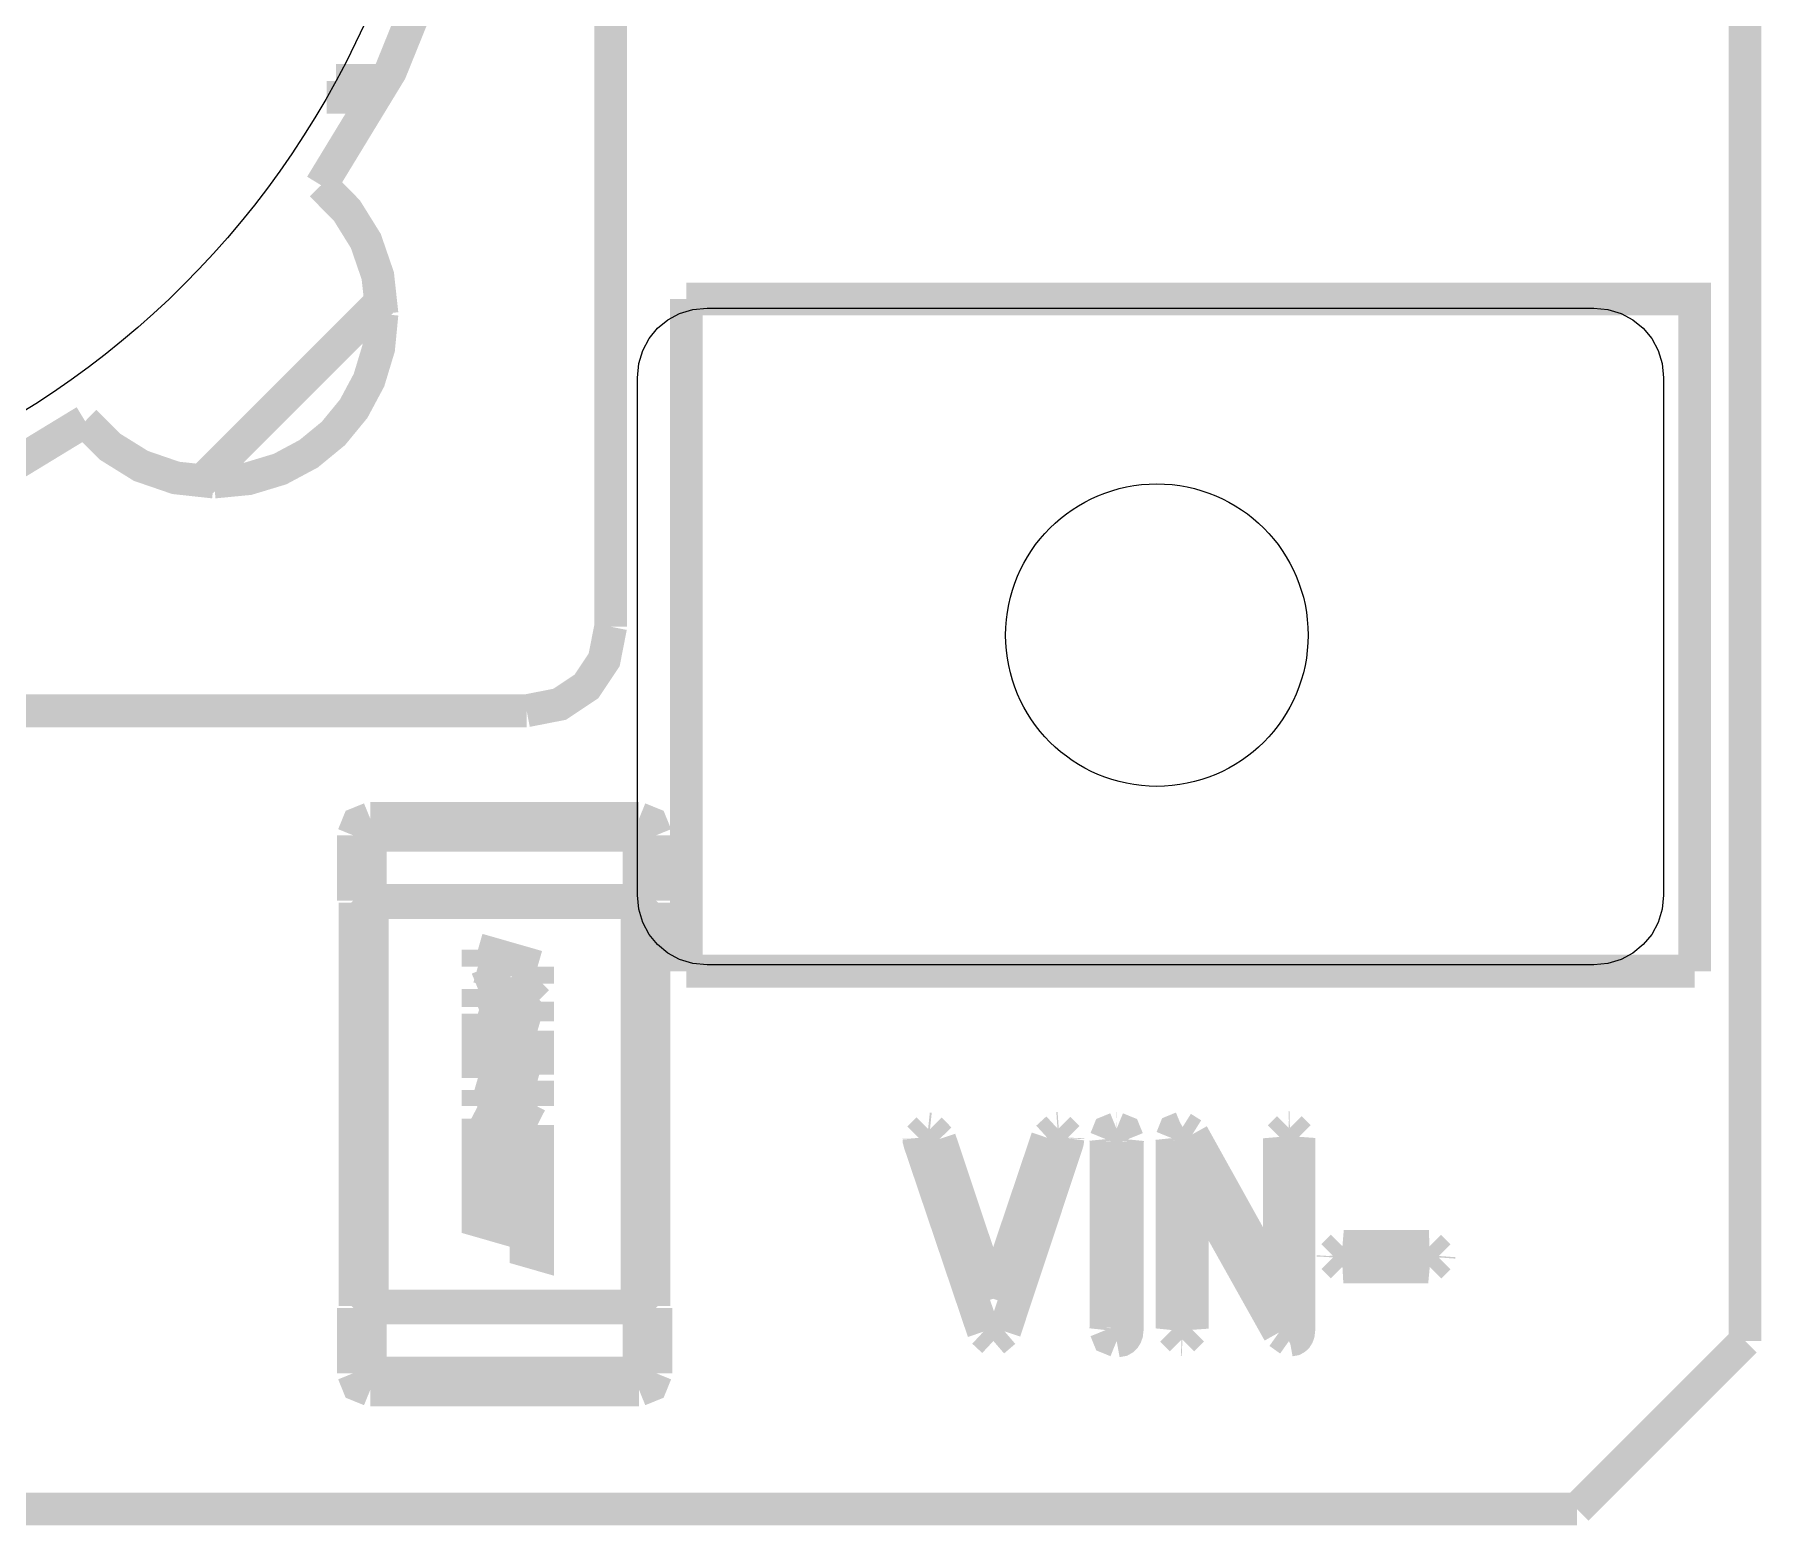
# Model space of a CAD drawing. Header units: millimetres. Extents: x 123.5 to 144.3, y 105.4 to 121.6.
# Drawn here: x 131.873 to 132.706, y 110.755 to 111.475 of the extents above; entities that cross this region are included whole.
import ezdxf

# ---------------------------------------------------------------- set-up
doc = ezdxf.new("R2010")
doc.units = ezdxf.units.MM
doc.layers.add('DESC', color=250, linetype='Continuous')

# ---------------------------------------------------------------- blocks, each defined once
blk = doc.blocks.new('CCRPBoard')
at = {"const_width": 0.008}
for points in [[(131.8252117818693, 113.0861316509165), (131.8252117818693, 112.6152656509165)], [(131.8252117818693, 113.0861316509165), (131.8252117818693, 112.6152656509165)], [(131.8252117818693, 113.0861316509165), (131.8252117818693, 112.6152656509165)], [(132.1015887818693, 112.4412506509165), (132.1015887818693, 113.0718016509165)], [(132.1015887818693, 112.4412506509165), (132.1015887818693, 113.0718016509165)], [(132.1015887818693, 112.4412506509165), (132.1015887818693, 113.0718016509165)], [(131.7945027818693, 112.8506986509165), (131.7918327818693, 112.8150446509165), (131.7840637818693, 112.7814886509165), (131.7715567818693, 112.7505686509165), (131.7546737818693, 112.7228226509165)], [(131.7945027818693, 112.8506986509165), (131.7918327818693, 112.8150446509165), (131.7840637818693, 112.7814886509165), (131.7715567818693, 112.7505686509165), (131.7546737818693, 112.7228226509165)], [(131.7945027818693, 112.8506986509165), (131.7918327818693, 112.8150446509165), (131.7840637818693, 112.7814886509165), (131.7715567818693, 112.7505686509165), (131.7546737818693, 112.7228226509165)], [(131.7698937818693, 112.7483366509165), (131.7583297818693, 112.7483366509165)], [(131.7698937818693, 112.7483366509165), (131.7583297818693, 112.7483366509165)], [(131.7698937818693, 112.7483366509165), (131.7583297818693, 112.7483366509165)], [(131.7677517818693, 112.7442426509165), (131.7560547818693, 112.7442426509165)], [(131.7677517818693, 112.7442426509165), (131.7560547818693, 112.7442426509165)], [(131.7677517818693, 112.7442426509165), (131.7560547818693, 112.7442426509165)], [(131.7694887818693, 112.6914606509165), (131.7684747818693, 112.7007616509165), (131.7655567818693, 112.7092476509165), (131.7609207818693, 112.7167056509165), (131.7547527818693, 112.7229176509165)], [(131.7694887818693, 112.6914606509165), (131.7684747818693, 112.7007616509165), (131.7655567818693, 112.7092476509165), (131.7609207818693, 112.7167056509165), (131.7547527818693, 112.7229176509165)], [(131.7694887818693, 112.6914606509165), (131.7684747818693, 112.7007616509165), (131.7655567818693, 112.7092476509165), (131.7609207818693, 112.7167056509165), (131.7547527818693, 112.7229176509165)], [(131.7693727818693, 112.6945456509165), (131.7254597818693, 112.6506326509165)], [(131.7693727818693, 112.6945456509165), (131.7254597818693, 112.6506326509165)], [(131.7693727818693, 112.6945456509165), (131.7254597818693, 112.6506326509165)], [(131.8436367818693, 112.6951086509165), (131.8436367818693, 112.5313286509165)], [(131.8436367818693, 112.6951086509165), (132.0893057818693, 112.6951086509165), (132.0893057818693, 112.5313286509165)], [(131.8436367818693, 112.6951086509165), (131.8436367818693, 112.5313286509165)], [(131.8436367818693, 112.6951086509165), (132.0893057818693, 112.6951086509165), (132.0893057818693, 112.5313286509165)], [(131.8436367818693, 112.6951086509165), (131.8436367818693, 112.5313286509165)], [(131.8436367818693, 112.6951086509165), (132.0893057818693, 112.6951086509165), (132.0893057818693, 112.5313286509165)], [(131.7694887818693, 112.6914606509165), (131.7686747818693, 112.6830886509165), (131.7663297818692, 112.6753466509165), (131.7626057818692, 112.6683846509165), (131.7576527818692, 112.6623516509165), (131.7516207818693, 112.6573986509165), (131.7446577818693, 112.6536746509165), (131.7369157818692, 112.6513306509165), (131.7285437818693, 112.6505156509165)], [(131.7694887818693, 112.6914606509165), (131.7686747818693, 112.6830886509165), (131.7663297818692, 112.6753466509165), (131.7626057818692, 112.6683846509165), (131.7576527818692, 112.6623516509165), (131.7516207818693, 112.6573986509165), (131.7446577818693, 112.6536746509165), (131.7369157818692, 112.6513306509165), (131.7285437818693, 112.6505156509165)], [(131.7694887818693, 112.6914606509165), (131.7686747818693, 112.6830886509165), (131.7663297818692, 112.6753466509165), (131.7626057818692, 112.6683846509165), (131.7576527818692, 112.6623516509165), (131.7516207818693, 112.6573986509165), (131.7446577818693, 112.6536746509165), (131.7369157818692, 112.6513306509165), (131.7285437818693, 112.6505156509165)], [(131.6971827818693, 112.6653316509165), (131.6694367818693, 112.6484486509165), (131.6385167818692, 112.6359416509165), (131.6049597818692, 112.6281726509165), (131.5693057818692, 112.6255026509165)], [(131.6971827818693, 112.6653316509165), (131.6694367818693, 112.6484486509165), (131.6385167818692, 112.6359416509165), (131.6049597818692, 112.6281726509165), (131.5693057818692, 112.6255026509165)], [(131.6971827818693, 112.6653316509165), (131.6694367818693, 112.6484486509165), (131.6385167818692, 112.6359416509165), (131.6049597818692, 112.6281726509165), (131.5693057818692, 112.6255026509165)], [(131.6970867818692, 112.6652516509165), (131.7032987818693, 112.6590836509165), (131.7107567818693, 112.6544476509165), (131.7192437818693, 112.6515306509165), (131.7285437818693, 112.6505156509165)], [(131.6970867818692, 112.6652516509165), (131.7032987818693, 112.6590836509165), (131.7107567818693, 112.6544476509165), (131.7192437818693, 112.6515306509165), (131.7285437818693, 112.6505156509165)], [(131.6970867818692, 112.6652516509165), (131.7032987818693, 112.6590836509165), (131.7107567818693, 112.6544476509165), (131.7192437818693, 112.6515306509165), (131.7285437818693, 112.6505156509165)], [(131.8252117818693, 112.6152656509165), (131.8236317818693, 112.6072086509165), (131.8192937818692, 112.6007116509165), (131.8127957818693, 112.5963726509165), (131.8047387818692, 112.5947936509165)], [(131.8252117818693, 112.6152656509165), (131.8236317818693, 112.6072086509165), (131.8192937818692, 112.6007116509165), (131.8127957818693, 112.5963726509165), (131.8047387818692, 112.5947936509165)], [(131.8252117818693, 112.6152656509165), (131.8236317818693, 112.6072086509165), (131.8192937818692, 112.6007116509165), (131.8127957818693, 112.5963726509165), (131.8047387818692, 112.5947936509165)], [(131.8047387818692, 112.5947936509165), (131.3338727818692, 112.5947936509165)], [(131.8047387818692, 112.5947936509165), (131.3338727818692, 112.5947936509165)], [(131.8047387818692, 112.5947936509165), (131.3338727818692, 112.5947936509165)], [(131.7625307818693, 112.5644316509165), (131.7637137818693, 112.5673436509165), (131.7666247818693, 112.5685266509165)], [(131.7625307818693, 112.5644316509165), (131.7637137818693, 112.5673436509165), (131.7666247818693, 112.5685266509165)], [(131.7625307818693, 112.5644316509165), (131.7637137818693, 112.5673436509165), (131.7666247818693, 112.5685266509165)], [(131.8321367818693, 112.5685266509165), (131.7666247818693, 112.5685266509165)], [(131.7666247818693, 112.5685266509165), (131.7666247818693, 112.5644316509165)], [(131.8321367818693, 112.5685266509165), (131.7666247818693, 112.5685266509165)], [(131.7666247818693, 112.5685266509165), (131.7666247818693, 112.5644316509165)], [(131.8321367818693, 112.5685266509165), (131.7666247818693, 112.5685266509165)], [(131.7666247818693, 112.5685266509165), (131.7666247818693, 112.5644316509165)], [(131.8362317818693, 112.5644316509165), (131.8350477818693, 112.5673436509165), (131.8321367818693, 112.5685266509165)], [(131.8321367818693, 112.5644316509165), (131.8321367818693, 112.5685266509165)], [(131.8362317818693, 112.5644316509165), (131.8350477818693, 112.5673436509165), (131.8321367818693, 112.5685266509165)], [(131.8321367818693, 112.5644316509165), (131.8321367818693, 112.5685266509165)], [(131.8362317818693, 112.5644316509165), (131.8350477818693, 112.5673436509165), (131.8321367818693, 112.5685266509165)], [(131.8321367818693, 112.5644316509165), (131.8321367818693, 112.5685266509165)], [(131.7625307818693, 112.5644316509165), (131.7625307818693, 112.5485456509165)], [(131.7666247818693, 112.5644316509165), (131.7625307818693, 112.5644316509165)], [(131.7625307818693, 112.5644316509165), (131.7625307818693, 112.5485456509165)], [(131.7666247818693, 112.5644316509165), (131.7625307818693, 112.5644316509165)], [(131.7625307818693, 112.5644316509165), (131.7625307818693, 112.5485456509165)], [(131.7666247818693, 112.5644316509165), (131.7625307818693, 112.5644316509165)], [(131.7666247818693, 112.5485456509165), (131.7666247818693, 112.5644316509165), (131.8321367818693, 112.5644316509165)], [(131.7666247818693, 112.5485456509165), (131.7666247818693, 112.5644316509165), (131.8321367818693, 112.5644316509165)], [(131.7666247818693, 112.5485456509165), (131.7666247818693, 112.5644316509165), (131.8321367818693, 112.5644316509165)], [(131.8321367818693, 112.5644316509165), (131.8321367818693, 112.5485456509165)], [(131.8362317818693, 112.5644316509165), (131.8321367818693, 112.5644316509165)], [(131.8321367818693, 112.5644316509165), (131.8321367818693, 112.5485456509165)], [(131.8362317818693, 112.5644316509165), (131.8321367818693, 112.5644316509165)], [(131.8321367818693, 112.5644316509165), (131.8321367818693, 112.5485456509165)], [(131.8362317818693, 112.5644316509165), (131.8321367818693, 112.5644316509165)], [(131.8362317818693, 112.5485456509165), (131.8362317818693, 112.5644316509165)], [(131.8362317818693, 112.5485456509165), (131.8362317818693, 112.5644316509165)], [(131.8362317818693, 112.5485456509165), (131.8362317818693, 112.5644316509165)], [(131.7625307818693, 112.5485456509165), (131.7630057818693, 112.5480546509165)], [(131.7666247818693, 112.5485456509165), (131.7625307818693, 112.5485456509165)], [(131.7625307818693, 112.5485456509165), (131.7630057818693, 112.5480546509165)], [(131.7666247818693, 112.5485456509165), (131.7625307818693, 112.5485456509165)], [(131.7625307818693, 112.5485456509165), (131.7630057818693, 112.5480546509165)], [(131.7666247818693, 112.5485456509165), (131.7625307818693, 112.5485456509165)], [(131.7627177818692, 112.5480536509165), (131.7647827818693, 112.5480566509165)], [(131.7627177818692, 112.5480536509165), (131.7647827818693, 112.5480566509165)], [(131.7627177818692, 112.5480536509165), (131.7647827818693, 112.5480566509165)], [(131.7629807818693, 112.5480556509165), (131.7629807818693, 112.4497846509165)], [(131.7629807818693, 112.5480556509165), (131.7629807818693, 112.4497846509165)], [(131.7629807818693, 112.5480556509165), (131.7629807818693, 112.4497846509165)], [(131.7668467818692, 112.5480536509165), (131.7647827818693, 112.5480566509165)], [(131.7668467818692, 112.5480536509165), (131.7647827818693, 112.5480566509165)], [(131.7668467818692, 112.5480536509165), (131.7647827818693, 112.5480566509165)], [(131.7666247818693, 112.5485456509165), (131.7666247818693, 112.5480546509165)], [(131.8321367818693, 112.5485456509165), (131.7666247818693, 112.5485456509165)], [(131.7666247818693, 112.5485456509165), (131.7666247818693, 112.5480546509165)], [(131.8321367818693, 112.5485456509165), (131.7666247818693, 112.5485456509165)], [(131.7666247818693, 112.5485456509165), (131.7666247818693, 112.5480546509165)], [(131.8321367818693, 112.5485456509165), (131.7666247818693, 112.5485456509165)], [(131.7666247818693, 112.5480546509165), (131.7670757818693, 112.5480556509165)], [(131.7666247818693, 112.5480546509165), (131.7670757818693, 112.5480556509165)], [(131.7666247818693, 112.5480546509165), (131.7670757818693, 112.5480556509165)], [(131.7670757818693, 112.5480556509165), (131.7671167818692, 112.5480556509165)], [(131.7670757818693, 112.5480556509165), (131.7671167818692, 112.5480556509165)], [(131.7670757818693, 112.5480556509165), (131.7671167818692, 112.5480556509165)], [(131.8316457818692, 112.5480556509165), (131.7671167818692, 112.5480556509165)], [(131.7671167818692, 112.4497846509165), (131.7671167818692, 112.5480556509165)], [(131.8316457818692, 112.5480556509165), (131.7671167818692, 112.5480556509165)], [(131.7671167818692, 112.4497846509165), (131.7671167818692, 112.5480556509165)], [(131.8316457818692, 112.5480556509165), (131.7671167818692, 112.5480556509165)], [(131.7671167818692, 112.4497846509165), (131.7671167818692, 112.5480556509165)], [(131.8316457818692, 112.5480556509165), (131.8316867818693, 112.5480556509165)], [(131.8316457818692, 112.5480556509165), (131.8316457818692, 112.4497846509165)], [(131.8316457818692, 112.5480556509165), (131.8316867818693, 112.5480556509165)], [(131.8316457818692, 112.5480556509165), (131.8316457818692, 112.4497846509165)], [(131.8316457818692, 112.5480556509165), (131.8316867818693, 112.5480556509165)], [(131.8316457818692, 112.5480556509165), (131.8316457818692, 112.4497846509165)], [(131.8316867818693, 112.5480556509165), (131.8321367818693, 112.5480546509165)], [(131.8316867818693, 112.5480556509165), (131.8321367818693, 112.5480546509165)], [(131.8316867818693, 112.5480556509165), (131.8321367818693, 112.5480546509165)], [(131.8321367818693, 112.5485456509165), (131.8321367818693, 112.5480546509165)], [(131.8362317818693, 112.5485456509165), (131.8321367818693, 112.5485456509165)], [(131.8321367818693, 112.5485456509165), (131.8321367818693, 112.5480546509165)], [(131.8362317818693, 112.5485456509165), (131.8321367818693, 112.5485456509165)], [(131.8321367818693, 112.5485456509165), (131.8321367818693, 112.5480546509165)], [(131.8362317818693, 112.5485456509165), (131.8321367818693, 112.5485456509165)], [(131.8322137818693, 112.5480546509165), (131.8339787818693, 112.5480636509165)], [(131.8322137818693, 112.5480546509165), (131.8339787818693, 112.5480636509165)], [(131.8322137818693, 112.5480546509165), (131.8339787818693, 112.5480636509165)], [(131.8357447818693, 112.5480546509165), (131.8339787818693, 112.5480636509165)], [(131.8357447818693, 112.5480546509165), (131.8339787818693, 112.5480636509165)], [(131.8357447818693, 112.5480546509165), (131.8339787818693, 112.5480636509165)], [(131.8362317818693, 112.5485456509165), (131.8357557818693, 112.5480546509165)], [(131.8362317818693, 112.5485456509165), (131.8357557818693, 112.5480546509165)], [(131.8362317818693, 112.5485456509165), (131.8357557818693, 112.5480546509165)], [(131.8357807818693, 112.5480556509165), (131.8357807818693, 112.4497846509165)], [(131.8357807818693, 112.5480556509165), (131.8357807818693, 112.4497846509165)], [(131.8357807818693, 112.5480556509165), (131.8357807818693, 112.4497846509165)], [(131.7928707818693, 112.5365896509165), (131.8073867818692, 112.5324176509165)], [(131.7928707818693, 112.5324576509165), (131.7928707818693, 112.5365896509165)], [(131.7928707818693, 112.5365896509165), (131.8073867818692, 112.5324176509165)], [(131.7928707818693, 112.5324576509165), (131.7928707818693, 112.5365896509165)], [(131.7928707818693, 112.5365896509165), (131.8073867818692, 112.5324176509165)], [(131.7928707818693, 112.5324576509165), (131.7928707818693, 112.5365896509165)], [(131.8007527818692, 112.5301986509165), (131.7928707818693, 112.5324576509165)], [(131.8007527818692, 112.5301986509165), (131.7928707818693, 112.5324576509165)], [(131.8007527818692, 112.5301986509165), (131.7928707818693, 112.5324576509165)], [(131.7928707818693, 112.5270356509165), (131.8007527818692, 112.5301986509165)], [(131.7928707818693, 112.5270356509165), (131.8007527818692, 112.5301986509165)], [(131.7928707818693, 112.5270356509165), (131.8007527818692, 112.5301986509165)], [(131.8011967818693, 112.5300586509165), (131.8073867818692, 112.5238896509165)], [(131.8073867818692, 112.5282846509165), (131.8011967818693, 112.5300586509165)], [(131.8011967818693, 112.5300586509165), (131.8073867818692, 112.5238896509165)], [(131.8073867818692, 112.5282846509165), (131.8011967818693, 112.5300586509165)], [(131.8011967818693, 112.5300586509165), (131.8073867818692, 112.5238896509165)], [(131.8073867818692, 112.5282846509165), (131.8011967818693, 112.5300586509165)], [(131.8073867818692, 112.5324176509165), (131.8073867818692, 112.5282846509165)], [(131.8073867818692, 112.5324176509165), (131.8073867818692, 112.5282846509165)], [(131.8073867818692, 112.5324176509165), (131.8073867818692, 112.5282846509165)], [(131.8436367818693, 112.5313286509165), (132.0893057818693, 112.5313286509165)], [(131.8436367818693, 112.5313286509165), (132.0893057818693, 112.5313286509165)], [(131.8436367818693, 112.5313286509165), (132.0893057818693, 112.5313286509165)], [(131.7928707818693, 112.5226186509165), (131.7928707818693, 112.5270356509165)], [(131.7928707818693, 112.5226186509165), (131.7928707818693, 112.5270356509165)], [(131.7928707818693, 112.5226186509165), (131.7928707818693, 112.5270356509165)], [(131.8007527818692, 112.5258856509165), (131.7928707818693, 112.5226186509165)], [(131.8007527818692, 112.5258856509165), (131.7928707818693, 112.5226186509165)], [(131.8007527818692, 112.5258856509165), (131.7928707818693, 112.5226186509165)], [(131.8073867818692, 112.5191126509165), (131.8007527818692, 112.5258856509165)], [(131.8073867818692, 112.5191126509165), (131.8007527818692, 112.5258856509165)], [(131.8073867818692, 112.5191126509165), (131.8007527818692, 112.5258856509165)], [(131.7928707818693, 112.5209986509165), (131.8073867818692, 112.5168256509165)], [(131.7928707818693, 112.5053596509165), (131.7928707818693, 112.5209986509165)], [(131.7928707818693, 112.5209986509165), (131.8073867818692, 112.5168256509165)], [(131.7928707818693, 112.5053596509165), (131.7928707818693, 112.5209986509165)], [(131.7928707818693, 112.5209986509165), (131.8073867818692, 112.5168256509165)], [(131.7928707818693, 112.5053596509165), (131.7928707818693, 112.5209986509165)], [(131.8073867818692, 112.5238896509165), (131.8073867818692, 112.5191126509165)], [(131.8073867818692, 112.5238896509165), (131.8073867818692, 112.5191126509165)], [(131.8073867818692, 112.5238896509165), (131.8073867818692, 112.5191126509165)], [(131.7956327818692, 112.5160786509165), (131.7956327818692, 112.5080316509165)], [(131.7992407818693, 112.5150506509165), (131.7956327818692, 112.5160786509165)], [(131.7956327818692, 112.5160786509165), (131.7956327818692, 112.5080316509165)], [(131.7992407818693, 112.5150506509165), (131.7956327818692, 112.5160786509165)], [(131.7956327818692, 112.5160786509165), (131.7956327818692, 112.5080316509165)], [(131.7992407818693, 112.5150506509165), (131.7956327818692, 112.5160786509165)], [(131.8073867818692, 112.5168256509165), (131.8073867818692, 112.5061006509165)], [(131.8073867818692, 112.5168256509165), (131.8073867818692, 112.5061006509165)], [(131.8073867818692, 112.5168256509165), (131.8073867818692, 112.5061006509165)], [(131.7992407818693, 112.5088206509165), (131.7992407818693, 112.5150506509165)], [(131.7992407818693, 112.5088206509165), (131.7992407818693, 112.5150506509165)], [(131.7992407818693, 112.5088206509165), (131.7992407818693, 112.5150506509165)], [(131.8019237818692, 112.5142856509165), (131.8019237818692, 112.5080546509165)], [(131.8046237818693, 112.5134996509165), (131.8019237818692, 112.5142856509165)], [(131.8019237818692, 112.5142856509165), (131.8019237818692, 112.5080546509165)], [(131.8046237818693, 112.5134996509165), (131.8019237818692, 112.5142856509165)], [(131.8019237818692, 112.5142856509165), (131.8019237818692, 112.5080546509165)], [(131.8046237818693, 112.5134996509165), (131.8019237818692, 112.5142856509165)], [(131.8046237818693, 112.5068856509165), (131.8046237818693, 112.5134996509165)], [(131.8046237818693, 112.5068856509165), (131.8046237818693, 112.5134996509165)], [(131.8046237818693, 112.5068856509165), (131.8046237818693, 112.5134996509165)], [(131.7956327818692, 112.5080316509165), (131.8073867818692, 112.5046526509165)], [(131.7956327818692, 112.5080316509165), (131.8073867818692, 112.5046526509165)], [(131.7956327818692, 112.5080316509165), (131.8073867818692, 112.5046526509165)], [(131.8019237818692, 112.5080546509165), (131.7992407818693, 112.5088206509165)], [(131.8019237818692, 112.5080546509165), (131.7992407818693, 112.5088206509165)], [(131.8019237818692, 112.5080546509165), (131.7992407818693, 112.5088206509165)], [(131.8057947818693, 112.5016496509165), (131.7928707818693, 112.5053596509165)], [(131.8057947818693, 112.5016496509165), (131.7928707818693, 112.5053596509165)], [(131.8057947818693, 112.5016496509165), (131.7928707818693, 112.5053596509165)], [(131.8073867818692, 112.5061006509165), (131.8046237818693, 112.5068856509165)], [(131.8073867818692, 112.5061006509165), (131.8046237818693, 112.5068856509165)], [(131.8073867818692, 112.5061006509165), (131.8046237818693, 112.5068856509165)], [(131.8073867818692, 112.5046526509165), (131.8073867818692, 112.4984706509165)], [(131.8073867818692, 112.5046526509165), (131.8073867818692, 112.4984706509165)], [(131.8073867818692, 112.5046526509165), (131.8073867818692, 112.4984706509165)], [(131.7928707818693, 112.5023736509165), (131.8057947818693, 112.5016496509165)], [(131.7928707818693, 112.4985036509165), (131.7928707818693, 112.5023736509165)], [(131.7928707818693, 112.5023736509165), (131.8057947818693, 112.5016496509165)], [(131.7928707818693, 112.4985036509165), (131.7928707818693, 112.5023736509165)], [(131.7928707818693, 112.5023736509165), (131.8057947818693, 112.5016496509165)], [(131.7928707818693, 112.4985036509165), (131.7928707818693, 112.5023736509165)], [(131.7970167818692, 112.4991596509165), (131.8073867818692, 112.4938856509165)], [(131.8073867818692, 112.4984706509165), (131.7970167818692, 112.4991596509165)], [(131.7970167818692, 112.4991596509165), (131.8073867818692, 112.4938856509165)], [(131.8073867818692, 112.4984706509165), (131.7970167818692, 112.4991596509165)], [(131.7970167818692, 112.4991596509165), (131.8073867818692, 112.4938856509165)], [(131.8073867818692, 112.4984706509165), (131.7970167818692, 112.4991596509165)], [(131.8058567818693, 112.4916486509165), (131.7928707818693, 112.4985036509165)], [(131.8058567818693, 112.4916486509165), (131.7928707818693, 112.4985036509165)], [(131.8058567818693, 112.4916486509165), (131.7928707818693, 112.4985036509165)], [(131.7928707818693, 112.4953776509165), (131.8058567818693, 112.4916486509165)], [(131.7928707818693, 112.4916886509165), (131.7928707818693, 112.4953776509165)], [(131.7928707818693, 112.4953776509165), (131.8058567818693, 112.4916486509165)], [(131.7928707818693, 112.4916886509165), (131.7928707818693, 112.4953776509165)], [(131.7928707818693, 112.4953776509165), (131.8058567818693, 112.4916486509165)], [(131.7928707818693, 112.4916886509165), (131.7928707818693, 112.4953776509165)], [(131.8073867818692, 112.4875156509165), (131.7928707818693, 112.4916886509165)], [(131.8073867818692, 112.4875156509165), (131.7928707818693, 112.4916886509165)], [(131.8073867818692, 112.4875156509165), (131.7928707818693, 112.4916886509165)], [(131.8019237818692, 112.4769986509165), (131.7992407818693, 112.4777656509165), (131.7992407818693, 112.4839936509165), (131.7956327818692, 112.4850236509165), (131.7956327818692, 112.4781906509165), (131.7928707818693, 112.4789746509165), (131.7928707818693, 112.4899416509165), (131.8073867818692, 112.4857706509165), (131.8073867818692, 112.4624666509165), (131.8045837818692, 112.4632726509165), (131.8045837818692, 112.4672436509165), (131.7928707818693, 112.4706096509165), (131.7928707818693, 112.4747446509165), (131.8045837818692, 112.4713776509165), (131.8046047818692, 112.4757906509165), (131.8046237818693, 112.4824426509165), (131.8019237818692, 112.4832286509165), (131.8019237818692, 112.4769986509165)], [(131.8019237818692, 112.4769986509165), (131.7992407818693, 112.4777656509165), (131.7992407818693, 112.4839936509165), (131.7956327818692, 112.4850236509165), (131.7956327818692, 112.4781906509165), (131.7928707818693, 112.4789746509165), (131.7928707818693, 112.4899416509165), (131.8073867818692, 112.4857706509165), (131.8073867818692, 112.4624666509165), (131.8045837818692, 112.4632726509165), (131.8045837818692, 112.4672436509165), (131.7928707818693, 112.4706096509165), (131.7928707818693, 112.4747446509165), (131.8045837818692, 112.4713776509165), (131.8046047818692, 112.4757906509165), (131.8046237818693, 112.4824426509165), (131.8019237818692, 112.4832286509165), (131.8019237818692, 112.4769986509165)], [(131.8019237818692, 112.4769986509165), (131.7992407818693, 112.4777656509165), (131.7992407818693, 112.4839936509165), (131.7956327818692, 112.4850236509165), (131.7956327818692, 112.4781906509165), (131.7928707818693, 112.4789746509165), (131.7928707818693, 112.4899416509165), (131.8073867818692, 112.4857706509165), (131.8073867818692, 112.4624666509165), (131.8045837818692, 112.4632726509165), (131.8045837818692, 112.4672436509165), (131.7928707818693, 112.4706096509165), (131.7928707818693, 112.4747446509165), (131.8045837818692, 112.4713776509165), (131.8046047818692, 112.4757906509165), (131.8046237818693, 112.4824426509165), (131.8019237818692, 112.4832286509165), (131.8019237818692, 112.4769986509165)], [(131.8073867818692, 112.4938856509165), (131.8073867818692, 112.4875156509165)], [(131.8073867818692, 112.4938856509165), (131.8073867818692, 112.4875156509165)], [(131.8073867818692, 112.4938856509165), (131.8073867818692, 112.4875156509165)], [(131.9002927818693, 112.4906706509165), (131.9025487818693, 112.4929266509165)], [(131.9002927818693, 112.4906706509165), (131.9025487818693, 112.4929266509165)], [(131.9002927818693, 112.4906706509165), (131.9025487818693, 112.4929266509165)], [(131.9030137818692, 112.4928776509165), (131.9025487818693, 112.4929266509165)], [(131.9030137818692, 112.4928776509165), (131.9025487818693, 112.4929266509165)], [(131.9030137818692, 112.4928776509165), (131.9025487818693, 112.4929266509165)], [(131.9053667818692, 112.4904776509165), (131.9030117818693, 112.4928776509165)], [(131.9053667818692, 112.4904776509165), (131.9030117818693, 112.4928776509165)], [(131.9053667818692, 112.4904776509165), (131.9030117818693, 112.4928776509165)], [(131.9183937818692, 112.4515346509165), (131.9316027818693, 112.4907526509165)], [(131.9183937818692, 112.4515346509165), (131.9316027818693, 112.4907526509165)], [(131.9183937818692, 112.4515346509165), (131.9316027818693, 112.4907526509165)], [(131.9316037818693, 112.4907536509165), (131.9340707818693, 112.4930146509165)], [(131.9316037818693, 112.4907536509165), (131.9340707818693, 112.4930146509165)], [(131.9316037818693, 112.4907536509165), (131.9340707818693, 112.4930146509165)], [(131.9340707818693, 112.4930146509165), (131.9343887818692, 112.4930376509165)], [(131.9340707818693, 112.4930146509165), (131.9343887818692, 112.4930376509165)], [(131.9340707818693, 112.4930146509165), (131.9343887818692, 112.4930376509165)], [(131.9366167818692, 112.4908096509165), (131.9343887818692, 112.4930376509165)], [(131.9366167818692, 112.4908096509165), (131.9343887818692, 112.4930376509165)], [(131.9366167818692, 112.4908096509165), (131.9343887818692, 112.4930376509165)], [(131.9366167818692, 112.4908096509165), (131.9366077818692, 112.4906156509165)], [(131.9366167818692, 112.4908096509165), (131.9366077818692, 112.4906156509165)], [(131.9366167818692, 112.4908096509165), (131.9366077818692, 112.4906156509165)], [(131.9458387818692, 112.4904266509165), (131.9465877818693, 112.4922676509165), (131.9484277818692, 112.4930156509165)], [(131.9458387818692, 112.4904266509165), (131.9465877818693, 112.4922676509165), (131.9484277818692, 112.4930156509165)], [(131.9458387818692, 112.4904266509165), (131.9465877818693, 112.4922676509165), (131.9484277818692, 112.4930156509165)], [(131.9484917818693, 112.4930146509165), (131.9484277818692, 112.4930156509165)], [(131.9484917818693, 112.4930146509165), (131.9484277818692, 112.4930156509165)], [(131.9484917818693, 112.4930146509165), (131.9484277818692, 112.4930156509165)], [(131.9484947818692, 112.4930156509165), (131.9485127818693, 112.4930156509165)], [(131.9484947818692, 112.4930156509165), (131.9485127818693, 112.4930156509165)], [(131.9484947818692, 112.4930156509165), (131.9485127818693, 112.4930156509165)], [(131.9511527818693, 112.4903746509165), (131.9503897818693, 112.4922516509165), (131.9485127818693, 112.4930156509165)], [(131.9511527818693, 112.4903746509165), (131.9503897818693, 112.4922516509165), (131.9485127818693, 112.4930156509165)], [(131.9511527818693, 112.4903746509165), (131.9503897818693, 112.4922516509165), (131.9485127818693, 112.4930156509165)], [(131.9619197818693, 112.4906666509165), (131.9626497818693, 112.4924646509165), (131.9644467818692, 112.4931976509165)], [(131.9619197818693, 112.4906666509165), (131.9626497818693, 112.4924646509165), (131.9644467818692, 112.4931976509165)], [(131.9619197818693, 112.4906666509165), (131.9626497818693, 112.4924646509165), (131.9644467818692, 112.4931976509165)], [(131.9669577818692, 112.4916226509165), (131.9644467818692, 112.4931976509165)], [(131.9669577818692, 112.4916226509165), (131.9644467818692, 112.4931976509165)], [(131.9669577818692, 112.4916226509165), (131.9644467818692, 112.4931976509165)], [(131.9880297818692, 112.4433076509165), (131.9669127818692, 112.4809936509165), (131.9669127818692, 112.4443126509165)], [(131.9880297818692, 112.4433076509165), (131.9669127818692, 112.4809936509165), (131.9669127818692, 112.4443126509165)], [(131.9880297818692, 112.4433076509165), (131.9669127818692, 112.4809936509165), (131.9669127818692, 112.4443126509165)], [(131.9669587818693, 112.4916206509165), (131.9881667818693, 112.4535006509165), (131.9881667818693, 112.4905926509165)], [(131.9669587818693, 112.4916206509165), (131.9881667818693, 112.4535006509165), (131.9881667818693, 112.4905926509165)], [(131.9669587818693, 112.4916206509165), (131.9881667818693, 112.4535006509165), (131.9881667818693, 112.4905926509165)], [(131.9881367818693, 112.4909586509165), (131.9903807818692, 112.4932026509165)], [(131.9881367818693, 112.4909586509165), (131.9903807818692, 112.4932026509165)], [(131.9881367818693, 112.4909586509165), (131.9903807818692, 112.4932026509165)], [(131.9881367818693, 112.4909586509165), (131.9881667818693, 112.4905916509165)], [(131.9881367818693, 112.4909586509165), (131.9881667818693, 112.4905916509165)], [(131.9881367818693, 112.4909586509165), (131.9881667818693, 112.4905916509165)], [(131.9905217818693, 112.4931976509165), (131.9903807818692, 112.4932026509165)], [(131.9905217818693, 112.4931976509165), (131.9903807818692, 112.4932026509165)], [(131.9905217818693, 112.4931976509165), (131.9903807818692, 112.4932026509165)], [(131.9905207818693, 112.4931976509165), (131.9907127818693, 112.4932056509165)], [(131.9905207818693, 112.4931976509165), (131.9907127818693, 112.4932056509165)], [(131.9905207818693, 112.4931976509165), (131.9907127818693, 112.4932056509165)], [(131.9929207818693, 112.4909986509165), (131.9907127818693, 112.4932056509165)], [(131.9929207818693, 112.4909986509165), (131.9907127818693, 112.4932056509165)], [(131.9929207818693, 112.4909986509165), (131.9907127818693, 112.4932056509165)], [(131.9929207818693, 112.4909986509165), (131.9928977818693, 112.4906836509165)], [(131.9929207818693, 112.4909986509165), (131.9928977818693, 112.4906836509165)], [(131.9929207818693, 112.4909986509165), (131.9928977818693, 112.4906836509165)], [(131.9002927818693, 112.4906626509165), (131.9002927818693, 112.4906706509165)], [(131.9002927818693, 112.4906626509165), (131.9002927818693, 112.4906706509165)], [(131.9002927818693, 112.4906626509165), (131.9002927818693, 112.4906706509165)], [(131.9160397818692, 112.4435126509165), (131.9004987818693, 112.4895186509165), (131.9003327818693, 112.4901806509165), (131.9002927818693, 112.4906606509165)], [(131.9160397818692, 112.4435126509165), (131.9004987818693, 112.4895186509165), (131.9003327818693, 112.4901806509165), (131.9002927818693, 112.4906606509165)], [(131.9160397818692, 112.4435126509165), (131.9004987818693, 112.4895186509165), (131.9003327818693, 112.4901806509165), (131.9002927818693, 112.4906606509165)], [(131.9053667818692, 112.4904786509165), (131.9183937818692, 112.4515346509165)], [(131.9053667818692, 112.4904786509165), (131.9183937818692, 112.4515346509165)], [(131.9053667818692, 112.4904786509165), (131.9183937818692, 112.4515346509165)], [(131.9366077818692, 112.4906156509165), (131.9365077818693, 112.4898056509165), (131.9362877818693, 112.4890386509165), (131.9211817818693, 112.4435816509165)], [(131.9366077818692, 112.4906156509165), (131.9365077818693, 112.4898056509165), (131.9362877818693, 112.4890386509165), (131.9211817818693, 112.4435816509165)], [(131.9366077818692, 112.4906156509165), (131.9365077818693, 112.4898056509165), (131.9362877818693, 112.4890386509165), (131.9211817818693, 112.4435816509165)], [(131.9458387818692, 112.4904266509165), (131.9458877818693, 112.4899276509165)], [(131.9458387818692, 112.4904266509165), (131.9458877818693, 112.4899276509165)], [(131.9458387818692, 112.4904266509165), (131.9458877818693, 112.4899276509165)], [(131.9458867818693, 112.4444726509165), (131.9458867818693, 112.4899296509165)], [(131.9458867818693, 112.4444726509165), (131.9458867818693, 112.4899296509165)], [(131.9458867818693, 112.4444726509165), (131.9458867818693, 112.4899296509165)], [(131.9510977818693, 112.4898376509165), (131.9510977818693, 112.4445416509165), (131.9509347818693, 112.4431016509165), (131.9507317818693, 112.4425356509165), (131.9504467818693, 112.4420726509165), (131.9500797818692, 112.4417136509165), (131.9496317818692, 112.4414566509165), (131.9484927818692, 112.4412506509165)], [(131.9510977818693, 112.4898376509165), (131.9510977818693, 112.4445416509165), (131.9509347818693, 112.4431016509165), (131.9507317818693, 112.4425356509165), (131.9504467818693, 112.4420726509165), (131.9500797818692, 112.4417136509165), (131.9496317818692, 112.4414566509165), (131.9484927818692, 112.4412506509165)], [(131.9510977818693, 112.4898376509165), (131.9510977818693, 112.4445416509165), (131.9509347818693, 112.4431016509165), (131.9507317818693, 112.4425356509165), (131.9504467818693, 112.4420726509165), (131.9500797818692, 112.4417136509165), (131.9496317818692, 112.4414566509165), (131.9484927818692, 112.4412506509165)], [(131.9511527818693, 112.4903746509165), (131.9510987818693, 112.4898396509165)], [(131.9511527818693, 112.4903746509165), (131.9510987818693, 112.4898396509165)], [(131.9511527818693, 112.4903746509165), (131.9510987818693, 112.4898396509165)], [(131.9619197818693, 112.4906666509165), (131.9619757818693, 112.4901356509165)], [(131.9619197818693, 112.4906666509165), (131.9619757818693, 112.4901356509165)], [(131.9619197818693, 112.4906666509165), (131.9619757818693, 112.4901356509165)], [(131.9619767818693, 112.4443816509165), (131.9619767818693, 112.4901356509165)], [(131.9619767818693, 112.4443816509165), (131.9619767818693, 112.4901356509165)], [(131.9619767818693, 112.4443816509165), (131.9619767818693, 112.4901356509165)], [(131.9928977818693, 112.4906836509165), (131.9928977818693, 112.4443126509165), (131.9927557818692, 112.4430636509165), (131.9925797818693, 112.4425716509165), (131.9923317818693, 112.4421706509165), (131.9920137818692, 112.4418576509165), (131.9916247818693, 112.4416346509165), (131.9906357818693, 112.4414566509165)], [(131.9928977818693, 112.4906836509165), (131.9928977818693, 112.4443126509165), (131.9927557818692, 112.4430636509165), (131.9925797818693, 112.4425716509165), (131.9923317818693, 112.4421706509165), (131.9920137818692, 112.4418576509165), (131.9916247818693, 112.4416346509165), (131.9906357818693, 112.4414566509165)], [(131.9928977818693, 112.4906836509165), (131.9928977818693, 112.4443126509165), (131.9927557818692, 112.4430636509165), (131.9925797818693, 112.4425716509165), (131.9923317818693, 112.4421706509165), (131.9920137818692, 112.4418576509165), (131.9916247818693, 112.4416346509165), (131.9906357818693, 112.4414566509165)], [(132.0011997818692, 112.4616116509165), (132.0012167818693, 112.4618876509165)], [(132.0011997818692, 112.4616116509165), (132.0012167818693, 112.4618876509165)], [(132.0011997818692, 112.4616116509165), (132.0012167818693, 112.4618876509165)], [(132.0011997818692, 112.4616116509165), (132.0034987818692, 112.4593136509165)], [(132.0011997818692, 112.4616116509165), (132.0034987818692, 112.4593136509165)], [(132.0011997818692, 112.4616116509165), (132.0034987818692, 112.4593136509165)], [(132.0012127818692, 112.4620206509165), (132.0034887818693, 112.4642966509165)], [(132.0012127818692, 112.4620206509165), (132.0034887818693, 112.4642966509165)], [(132.0012127818692, 112.4620206509165), (132.0034887818693, 112.4642966509165)], [(132.0012127818692, 112.4620206509165), (132.0012167818693, 112.4618896509165)], [(132.0012127818692, 112.4620206509165), (132.0012167818693, 112.4618896509165)], [(132.0012127818692, 112.4620206509165), (132.0012167818693, 112.4618896509165)], [(132.0038677818692, 112.4642646509165), (132.0034887818693, 112.4642966509165)], [(132.0038677818692, 112.4642646509165), (132.0034887818693, 112.4642966509165)], [(132.0038677818692, 112.4642646509165), (132.0034887818693, 112.4642966509165)], [(132.0038677818692, 112.4642646509165), (132.0245277818693, 112.4642646509165)], [(132.0038677818692, 112.4642646509165), (132.0245277818693, 112.4642646509165)], [(132.0038677818692, 112.4642646509165), (132.0245277818693, 112.4642646509165)], [(132.0245277818693, 112.4642646509165), (132.0247097818693, 112.4642716509165)], [(132.0245277818693, 112.4642646509165), (132.0247097818693, 112.4642716509165)], [(132.0245277818693, 112.4642646509165), (132.0247097818693, 112.4642716509165)], [(132.0270217818693, 112.4619596509165), (132.0247097818693, 112.4642716509165)], [(132.0270217818693, 112.4619596509165), (132.0247097818693, 112.4642716509165)], [(132.0270217818693, 112.4619596509165), (132.0247097818693, 112.4642716509165)], [(132.0269977818693, 112.4615206509165), (132.0247687818693, 112.4592916509165)], [(132.0269977818693, 112.4615206509165), (132.0247687818693, 112.4592916509165)], [(132.0269977818693, 112.4615206509165), (132.0247687818693, 112.4592916509165)], [(132.0270217818693, 112.4619596509165), (132.0269957818693, 112.4616136509165)], [(132.0270217818693, 112.4619596509165), (132.0269957818693, 112.4616136509165)], [(132.0270217818693, 112.4619596509165), (132.0269957818693, 112.4616136509165)], [(132.0269977818693, 112.4615206509165), (132.0269957818693, 112.4616146509165)], [(132.0269977818693, 112.4615206509165), (132.0269957818693, 112.4616146509165)], [(132.0269977818693, 112.4615206509165), (132.0269957818693, 112.4616146509165)], [(132.0037547818692, 112.4593276509165), (132.0034987818692, 112.4593136509165)], [(132.0037547818692, 112.4593276509165), (132.0034987818692, 112.4593136509165)], [(132.0037547818692, 112.4593276509165), (132.0034987818692, 112.4593136509165)], [(132.0243677818692, 112.4593286509165), (132.0037537818692, 112.4593286509165)], [(132.0243677818692, 112.4593286509165), (132.0037537818692, 112.4593286509165)], [(132.0243677818692, 112.4593286509165), (132.0037537818692, 112.4593286509165)], [(132.0243657818692, 112.4593286509165), (132.0247687818693, 112.4592916509165)], [(132.0243657818692, 112.4593286509165), (132.0247687818693, 112.4592916509165)], [(132.0243657818692, 112.4593286509165), (132.0247687818693, 112.4592916509165)], [(131.7625307818693, 112.4492946509165), (131.7630057818693, 112.4497856509165)], [(131.7625307818693, 112.4492946509165), (131.7630057818693, 112.4497856509165)], [(131.7625307818693, 112.4492946509165), (131.7630057818693, 112.4497856509165)], [(131.7625307818693, 112.4492946509165), (131.7625307818693, 112.4334086509165)], [(131.7625307818693, 112.4492946509165), (131.7666247818693, 112.4492946509165)], [(131.7625307818693, 112.4492946509165), (131.7625307818693, 112.4334086509165)], [(131.7625307818693, 112.4492946509165), (131.7666247818693, 112.4492946509165)], [(131.7625307818693, 112.4492946509165), (131.7625307818693, 112.4334086509165)], [(131.7625307818693, 112.4492946509165), (131.7666247818693, 112.4492946509165)], [(131.7630167818693, 112.4497856509165), (131.7647827818693, 112.4497766509165)], [(131.7630167818693, 112.4497856509165), (131.7647827818693, 112.4497766509165)], [(131.7630167818693, 112.4497856509165), (131.7647827818693, 112.4497766509165)], [(131.7665477818693, 112.4497856509165), (131.7647827818693, 112.4497766509165)], [(131.7665477818693, 112.4497856509165), (131.7647827818693, 112.4497766509165)], [(131.7665477818693, 112.4497856509165), (131.7647827818693, 112.4497766509165)], [(131.7670757818693, 112.4497846509165), (131.7666247818693, 112.4497856509165)], [(131.7666247818693, 112.4497856509165), (131.7666247818693, 112.4492946509165)], [(131.7670757818693, 112.4497846509165), (131.7666247818693, 112.4497856509165)], [(131.7666247818693, 112.4497856509165), (131.7666247818693, 112.4492946509165)], [(131.7670757818693, 112.4497846509165), (131.7666247818693, 112.4497856509165)], [(131.7666247818693, 112.4497856509165), (131.7666247818693, 112.4492946509165)], [(131.7666247818693, 112.4492946509165), (131.8321367818693, 112.4492946509165)], [(131.7666247818693, 112.4334086509165), (131.7666247818693, 112.4492946509165)], [(131.8321367818693, 112.4492946509165), (131.8321367818693, 112.4334086509165), (131.7666247818693, 112.4334086509165)], [(131.7666247818693, 112.4492946509165), (131.8321367818693, 112.4492946509165)], [(131.7666247818693, 112.4334086509165), (131.7666247818693, 112.4492946509165)], [(131.8321367818693, 112.4492946509165), (131.8321367818693, 112.4334086509165), (131.7666247818693, 112.4334086509165)], [(131.7666247818693, 112.4492946509165), (131.8321367818693, 112.4492946509165)], [(131.7666247818693, 112.4334086509165), (131.7666247818693, 112.4492946509165)], [(131.8321367818693, 112.4492946509165), (131.8321367818693, 112.4334086509165), (131.7666247818693, 112.4334086509165)], [(131.7671167818692, 112.4497846509165), (131.7670757818693, 112.4497846509165)], [(131.7671167818692, 112.4497846509165), (131.7670757818693, 112.4497846509165)], [(131.7671167818692, 112.4497846509165), (131.7670757818693, 112.4497846509165)], [(131.7671167818692, 112.4497846509165), (131.8316457818692, 112.4497846509165)], [(131.7671167818692, 112.4497846509165), (131.8316457818692, 112.4497846509165)], [(131.7671167818692, 112.4497846509165), (131.8316457818692, 112.4497846509165)], [(131.8316867818693, 112.4497846509165), (131.8316457818692, 112.4497846509165)], [(131.8316867818693, 112.4497846509165), (131.8316457818692, 112.4497846509165)], [(131.8316867818693, 112.4497846509165), (131.8316457818692, 112.4497846509165)], [(131.8321367818693, 112.4497856509165), (131.8316867818693, 112.4497846509165)], [(131.8321367818693, 112.4497856509165), (131.8316867818693, 112.4497846509165)], [(131.8321367818693, 112.4497856509165), (131.8316867818693, 112.4497846509165)], [(131.8319147818692, 112.4497876509165), (131.8339787818693, 112.4497836509165)], [(131.8319147818692, 112.4497876509165), (131.8339787818693, 112.4497836509165)], [(131.8319147818692, 112.4497876509165), (131.8339787818693, 112.4497836509165)], [(131.8321367818693, 112.4497856509165), (131.8321367818693, 112.4492946509165)], [(131.8321367818693, 112.4497856509165), (131.8321367818693, 112.4492946509165)], [(131.8321367818693, 112.4497856509165), (131.8321367818693, 112.4492946509165)], [(131.8321367818693, 112.4492946509165), (131.8362317818693, 112.4492946509165)], [(131.8321367818693, 112.4492946509165), (131.8362317818693, 112.4492946509165)], [(131.8321367818693, 112.4492946509165), (131.8362317818693, 112.4492946509165)], [(131.8360437818693, 112.4497876509165), (131.8339787818693, 112.4497836509165)], [(131.8360437818693, 112.4497876509165), (131.8339787818693, 112.4497836509165)], [(131.8360437818693, 112.4497876509165), (131.8339787818693, 112.4497836509165)], [(131.8362317818693, 112.4492946509165), (131.8357557818693, 112.4497856509165)], [(131.8362317818693, 112.4492946509165), (131.8357557818693, 112.4497856509165)], [(131.8362317818693, 112.4492946509165), (131.8357557818693, 112.4497856509165)], [(131.8362317818693, 112.4334086509165), (131.8362317818693, 112.4492946509165)], [(131.8362317818693, 112.4334086509165), (131.8362317818693, 112.4492946509165)], [(131.8362317818693, 112.4334086509165), (131.8362317818693, 112.4492946509165)], [(131.9458277818692, 112.4439166509165), (131.9458867818693, 112.4444706509165)], [(131.9458277818692, 112.4439166509165), (131.9458867818693, 112.4444706509165)], [(131.9458277818692, 112.4439166509165), (131.9458867818693, 112.4444706509165)], [(131.9160387818692, 112.4435136509165), (131.9184627818693, 112.4412506509165)], [(131.9160387818692, 112.4435136509165), (131.9184627818693, 112.4412506509165)], [(131.9160387818692, 112.4435136509165), (131.9184627818693, 112.4412506509165)], [(131.9211817818693, 112.4435806509165), (131.9184627818693, 112.4412506509165)], [(131.9211817818693, 112.4435806509165), (131.9184627818693, 112.4412506509165)], [(131.9211817818693, 112.4435806509165), (131.9184627818693, 112.4412506509165)], [(131.9458277818692, 112.4439166509165), (131.9465987818693, 112.4420206509165), (131.9484937818692, 112.4412506509165)], [(131.9458277818692, 112.4439166509165), (131.9465987818693, 112.4420206509165), (131.9484937818692, 112.4412506509165)], [(131.9458277818692, 112.4439166509165), (131.9465987818693, 112.4420206509165), (131.9484937818692, 112.4412506509165)], [(131.9619287818693, 112.4439146509165), (131.9619767818693, 112.4443816509165)], [(131.9619287818693, 112.4439146509165), (131.9619767818693, 112.4443816509165)], [(131.9619287818693, 112.4439146509165), (131.9619767818693, 112.4443816509165)], [(131.9619287818693, 112.4439146509165), (131.9642737818693, 112.4415696509165)], [(131.9619287818693, 112.4439146509165), (131.9642737818693, 112.4415696509165)], [(131.9619287818693, 112.4439146509165), (131.9642737818693, 112.4415696509165)], [(131.9643067818693, 112.4415706509165), (131.9642737818693, 112.4415696509165)], [(131.9643067818693, 112.4415706509165), (131.9642737818693, 112.4415696509165)], [(131.9643067818693, 112.4415706509165), (131.9642737818693, 112.4415696509165)], [(131.9643087818692, 112.4415706509165), (131.9645227818692, 112.4415606509165)], [(131.9643087818692, 112.4415706509165), (131.9645227818692, 112.4415606509165)], [(131.9643087818692, 112.4415706509165), (131.9645227818692, 112.4415606509165)], [(131.9669367818693, 112.4439746509165), (131.9645227818692, 112.4415606509165)], [(131.9669367818693, 112.4439746509165), (131.9645227818692, 112.4415606509165)], [(131.9669367818693, 112.4439746509165), (131.9645227818692, 112.4415606509165)], [(131.9669367818693, 112.4439746509165), (131.9669127818692, 112.4443146509165)], [(131.9669367818693, 112.4439746509165), (131.9669127818692, 112.4443146509165)], [(131.9669367818693, 112.4439746509165), (131.9669127818692, 112.4443146509165)], [(131.9880307818692, 112.4433056509165), (131.9906327818693, 112.4414566509165)], [(131.9880307818692, 112.4433056509165), (131.9906327818693, 112.4414566509165)], [(131.9880307818692, 112.4433056509165), (131.9906327818693, 112.4414566509165)], [(132.0606447818693, 112.4003056509165), (132.1015887818693, 112.4412506509165)], [(132.0606447818693, 112.4003056509165), (132.1015887818693, 112.4412506509165)], [(132.0606447818693, 112.4003056509165), (132.1015887818693, 112.4412506509165)], [(131.7625307818693, 112.4334086509165), (131.7637137818693, 112.4304976509165), (131.7666247818693, 112.4293136509165)], [(131.7625307818693, 112.4334086509165), (131.7666247818693, 112.4334086509165)], [(131.7625307818693, 112.4334086509165), (131.7637137818693, 112.4304976509165), (131.7666247818693, 112.4293136509165)], [(131.7625307818693, 112.4334086509165), (131.7666247818693, 112.4334086509165)], [(131.7625307818693, 112.4334086509165), (131.7637137818693, 112.4304976509165), (131.7666247818693, 112.4293136509165)], [(131.7625307818693, 112.4334086509165), (131.7666247818693, 112.4334086509165)], [(131.7666247818693, 112.4334086509165), (131.7666247818693, 112.4293136509165)], [(131.7666247818693, 112.4334086509165), (131.7666247818693, 112.4293136509165)], [(131.7666247818693, 112.4334086509165), (131.7666247818693, 112.4293136509165)], [(131.8362317818693, 112.4334086509165), (131.8350477818693, 112.4304976509165), (131.8321367818693, 112.4293136509165)], [(131.8321367818693, 112.4334086509165), (131.8362317818693, 112.4334086509165)], [(131.8321367818693, 112.4293136509165), (131.8321367818693, 112.4334086509165)], [(131.8362317818693, 112.4334086509165), (131.8350477818693, 112.4304976509165), (131.8321367818693, 112.4293136509165)], [(131.8321367818693, 112.4334086509165), (131.8362317818693, 112.4334086509165)], [(131.8321367818693, 112.4293136509165), (131.8321367818693, 112.4334086509165)], [(131.8362317818693, 112.4334086509165), (131.8350477818693, 112.4304976509165), (131.8321367818693, 112.4293136509165)], [(131.8321367818693, 112.4334086509165), (131.8362317818693, 112.4334086509165)], [(131.8321367818693, 112.4293136509165), (131.8321367818693, 112.4334086509165)], [(131.7666247818693, 112.4293136509165), (131.8321367818693, 112.4293136509165)], [(131.7666247818693, 112.4293136509165), (131.8321367818693, 112.4293136509165)], [(131.7666247818693, 112.4293136509165), (131.8321367818693, 112.4293136509165)], [(130.6275737818692, 112.4003056509165), (132.0606447818693, 112.4003056509165)], [(130.6275737818692, 112.4003056509165), (132.0606447818693, 112.4003056509165)], [(130.6275737818692, 112.4003056509165), (132.0606447818693, 112.4003056509165)]]:
    blk.add_lwpolyline(points, dxfattribs=at)
blk.add_lwpolyline([(131.8487077818693, 112.6929036509165), (132.0647077818693, 112.6929036509165), (132.0681837818693, 112.6925656509165), (132.0713977818693, 112.6915926509165), (132.0742887818693, 112.6900466509165), (132.0767927818692, 112.6879896509165), (132.0788497818693, 112.6854846509165), (132.0803957818692, 112.6825936509165), (132.0813687818693, 112.6793796509165), (132.0817077818693, 112.6759036509165), (132.0817077818693, 112.5499036509165), (132.0813687818693, 112.5464276509165), (132.0803957818692, 112.5432136509165), (132.0788497818693, 112.5403226509165), (132.0767927818692, 112.5378176509165), (132.0742887818693, 112.5357616509165), (132.0713977818693, 112.5342156509165), (132.0681837818693, 112.5332416509165), (132.0647077818693, 112.5329036509165), (131.8487077818693, 112.5329036509165), (131.8452317818692, 112.5332416509165), (131.8420167818693, 112.5342156509165), (131.8391267818693, 112.5357616509165), (131.8366217818692, 112.5378176509165), (131.8345647818693, 112.5403226509165), (131.8330187818692, 112.5432136509165), (131.8320457818693, 112.5464276509165), (131.8317077818693, 112.5499036509165), (131.8317077818693, 112.6759036509165), (131.8320457818693, 112.6793796509165), (131.8330187818692, 112.6825936509165), (131.8345647818693, 112.6854846509165), (131.8366217818692, 112.6879896509165), (131.8391267818693, 112.6900466509165), (131.8420167818693, 112.6915926509165), (131.8452317818692, 112.6925656509165), (131.8487077818693, 112.6929036509165)], close=True)
for centre, radius in [((131.5693057818692, 112.8506986509165), 0.214961), ((131.5693057818692, 112.8506986509165), 0.214961), ((131.5693057818692, 112.8506986509165), 0.214961), ((131.9582817818693, 112.6132186509165), 0.03685), ((131.9582817818693, 112.6132186509165), 0.03685), ((131.9582817818693, 112.6132186509165), 0.03685)]:
    blk.add_circle(centre, radius)

msp = doc.modelspace()

# ---------------------------------------------------------------- block references
at = {"layer": 'DESC', "xscale": 1.98, "yscale": 1.98, "zscale": 1.98}
msp.add_blockref('CCRPBoard', (-128.8631634284854, -111.7892716414587), dxfattribs=at)

doc.saveas('drawing.dxf')
